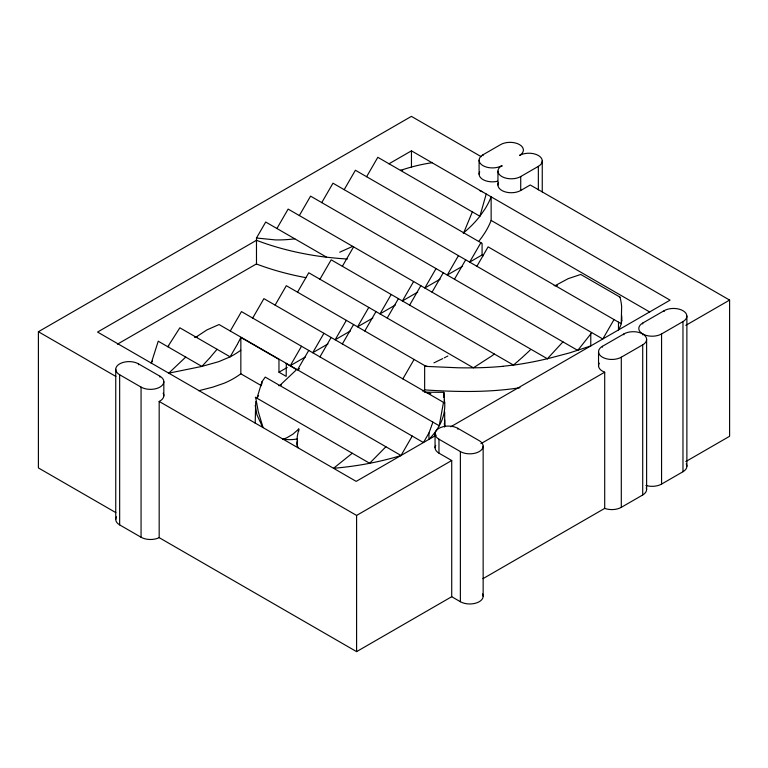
<?xml version="1.0" encoding="UTF-8"?>
<svg xmlns="http://www.w3.org/2000/svg" width="768" height="768" viewBox="0 0 768 768"><rect width="100%" height="100%" fill="white"/><g stroke="black" fill="none" stroke-linecap="round" stroke-linejoin="round"><path stroke-width="1.15" d="M115.747 519.446L115.747 369.312M163.824 395.904L163.834 381.667M255.725 401.606L255.197 423.187M444.691 419.875L444.691 426.614L444.691 412.013M621.878 320.237L621.235 323.731A60.643 35.011 0 0 1 618.48 329.933L618.48 322.138M443.491 402.336L439.229 425.77A126.058 72.778 0 0 1 428.957 439.354L428.957 432.979L429.974 430.272M151.267 363.072L158.237 341.203L201.888 366.413L218.736 361.661L230.15 356.842A92.698 53.52 0 0 0 240.826 350.208M486.23 193.997L479.894 216.24A184.723 106.646 0 0 1 463.699 232.781L463.21 233.213M282.998 439.133A28.646 23.386 -60 0 0 287.184 437.587L293.011 434.093L298.762 429.014L297.245 436.531L297.13 443.328A28.646 23.386 -60 0 0 297.888 447.725A25.507 14.726 0 0 1 297.59 440.765M432.854 422.083L432.278 423.802M432.048 424.483L431.808 425.165M431.568 425.846L431.213 426.874M430.963 427.546L430.723 428.227M430.474 428.909L430.224 429.59M412.234 436.07L401.021 455.491L265.219 377.088L261.926 381.83L256.877 398.496M472.349 211.872L463.718 232.781M286.31 363.37L286.186 376.387L278.966 372.221L278.966 359.414L240.854 337.421L239.626 339.898M239.309 340.512L238.675 341.75M238.358 342.365L237.552 343.901M237.226 344.515L230.15 356.842L179.856 327.802L167.779 346.714L168.864 346.042M117.418 344.179L256.483 263.894L256.483 238.013L265.709 222.029L326.573 257.165A210.634 121.603 0 0 0 347.366 259.027M276.922 228.499L288.134 209.088L547.392 358.762L569.722 352.858L590.774 345.936L590.774 333.946L591.6 332.506M230.266 331.018L241.478 311.597L439.229 425.77A113.635 65.606 0 0 0 444.691 402.989M299.347 215.558L310.56 196.138L577.747 350.4L590.774 333.946M252.691 318.067L263.904 298.646L444.624 402.998L443.837 392.333L425.213 392.189M321.763 202.608L332.976 183.197L602.813 338.986L614.026 319.565M275.107 305.126L286.32 285.706L426.106 366.403L457.92 367.776A293.357 169.363 0 0 0 468.979 367.862L473.405 367.824A206.899 119.453 0 0 0 503.011 366.317M344.189 189.667L355.402 170.246L482.083 243.389L482.083 254.947L469.67 262.109L480.883 242.698M297.533 292.176L308.746 272.765L473.405 367.824L490.829 356.554M366.605 176.717L377.818 157.306L479.894 216.24L484.915 209.107A179.203 103.459 0 0 0 491.136 196.838L491.146 220.435A179.203 103.459 0 0 1 484.925 232.704L482.189 236.774A185.069 106.848 0 0 1 479.155 240.778M319.949 279.235L331.162 259.814L513.466 365.069L517.92 361.238M342.374 266.285L353.587 246.874M301.507 346.253L290.294 365.674L305.587 356.851M308.736 350.429L297.523 369.84L299.558 368.669M323.933 333.312L312.72 352.723L328.003 343.901M319.939 356.899L331.152 337.478M346.349 320.362L335.146 339.782L350.429 330.96M342.365 343.949L353.578 324.538M368.774 307.421L357.562 326.842L372.854 318.01M364.79 331.008L375.994 311.587M391.2 294.47L379.987 313.891L395.27 305.069M387.206 318.067L398.419 298.646M413.616 281.53L402.403 300.95L417.696 292.118M409.632 305.117L420.835 285.696M436.042 268.589L424.829 288L440.112 279.178M432.048 292.176L443.261 272.755M458.458 255.638L447.245 275.059L462.538 266.227M454.474 279.226L465.686 259.814M402.864 378.883L414.077 359.462M476.89 266.285L488.102 246.864L621.235 323.731L621.648 306.528A61.526 50.237 -60 0 0 619.987 297.11M428.957 432.979L423.446 442.541L219.053 324.538L206.928 329.914L195.984 337.104A44.189 25.507 0 0 0 194.486 337.277M217.066 349.277L210.576 356.938M210.106 357.475L209.626 358.003M562.944 341.856L547.392 358.762M209.155 358.541L201.888 366.413L168.749 373.171L185.712 357.072M385.901 446.755L369.581 463.306M278.784 385.738A77.942 45.005 0 0 1 279.773 385.498L296.611 369.61L286.186 363.59M529.651 350.573L530.189 350.064M529.114 351.072L527.222 352.848M526.138 353.846L526.685 353.347M525.6 354.346L522.605 357.082M522.058 357.581L518.477 360.758M352.282 453.235L333.523 468.298A212.88 122.899 0 0 0 368.006 463.613L368.419 463.526M494.381 354.048L491.482 356.102M554.131 285.648A76.291 44.045 0 0 1 555.216 285.61L568.176 278.65L580.742 274.464L619.978 297.11M115.862 512.64L38.4 467.923L38.4 331.728L411.408 116.371L481.229 156.691M388.944 163.824L411.456 150.835L670.08 300.144L450.739 426.778M501.859 166.531L501.859 165.658A13.334 7.699 0 0 1 483.005 165.658A13.334 7.699 0 0 1 483.005 154.771L500.63 144.595A13.334 7.699 0 0 1 519.485 144.595A13.334 7.699 0 0 1 519.485 155.482A13.334 7.699 0 0 1 538.349 155.482A13.334 7.699 0 0 1 538.349 166.368L538.349 189.83M501.859 165.658A13.334 7.699 0 0 0 501.859 176.544A13.334 7.699 0 0 0 520.723 176.544L538.349 166.368M498.586 182.707A13.334 7.699 0 0 0 504.355 191.616A13.334 7.699 0 0 0 520.723 190.483L530.246 184.982L729.6 300.077L729.6 436.272L685.814 461.558M278.966 372.221L287.203 367.459M422.63 391.056L424.646 389.904C456.384 391.968 488.448 392.659 519.974 387.725M436.224 435.168L356.179 481.373L97.555 332.064L256.483 240.298A201.552 116.362 0 0 0 326.554 257.222M642.71 344.842L621.302 357.197A13.334 7.699 0 0 1 602.438 357.197A13.334 7.699 0 0 1 602.438 346.31L623.846 333.955A13.334 7.699 0 0 1 642.71 333.955A13.334 7.699 0 0 0 661.565 333.955L682.973 321.59A13.334 7.699 0 0 0 682.973 310.704A13.334 7.699 0 0 0 664.118 310.704L642.71 323.069A13.334 7.699 0 0 0 642.71 333.955A13.334 7.699 0 0 1 642.71 344.842L642.71 494.976L621.302 507.341A13.334 7.699 0 0 1 604.704 508.387L482.957 578.678M163.152 393.178A13.334 7.699 0 0 1 159.178 401.453L356.592 515.434L451.718 460.512L451.718 596.707L356.592 651.629L159.178 537.648A13.334 7.699 0 0 1 141.062 537.245L119.654 524.89A13.334 7.699 0 0 1 116.534 516.845M480.893 443.674L604.704 372.192A13.334 7.699 0 0 1 599.29 363.139M685.814 325.363L729.6 300.077M645.917 485.453A13.334 7.699 0 0 0 661.565 484.09L682.973 471.725A13.334 7.699 0 0 0 686.227 463.891M447.84 356.045L446.669 356.63M445.891 357.024L444.326 357.811M442.762 358.579L435.446 362.122M352.704 246.365L339.725 252.211M433.949 362.822L434.698 362.467M426.854 366.077L424.646 366.307M279.754 385.478L281.395 385.085M198.787 390.73L212.813 387.13L224.006 383.27A69.216 39.965 0 0 0 227.846 381.571L230.88 380.054A93.667 54.077 0 0 0 240.835 373.805L240.854 337.421M513.466 365.069L503.002 366.278M195.984 337.104L197.405 336.979M555.226 285.619L557.386 285.571M256.483 238.013L275.386 239.904A167.683 136.915 -60 0 0 294.797 238.819M424.262 391.939L424.896 392.102M426.48 392.515L430.867 393.686M491.146 220.435L649.747 312M482.083 254.947L483.437 255.725M457.834 428.333L479.242 440.688A13.334 7.699 0 0 1 479.242 451.574A13.334 7.699 0 0 1 460.378 451.574L438.97 439.219A13.334 7.699 0 0 1 438.97 428.333A13.334 7.699 0 0 1 457.834 428.333L457.834 429.197M435.696 445.382A13.334 7.699 0 0 0 438.97 453.158L451.718 460.512M240.854 373.814L261.494 385.728M255.293 397.238L369.686 463.286A213.149 123.062 0 0 0 400.829 455.597L400.829 455.376M138.518 363.869L159.926 376.224A13.334 7.699 0 0 1 159.926 387.11A13.334 7.699 0 0 1 141.062 387.11L119.654 374.755A13.334 7.699 0 0 1 119.654 363.869A13.334 7.699 0 0 1 138.518 363.869L138.518 364.733M38.4 331.728L115.862 376.445M451.718 596.707L460.378 601.718A13.334 7.699 0 0 0 476.746 602.851A13.334 7.699 0 0 0 482.515 593.933M444.278 399.859L444.624 402.998M255.677 397.469L258.278 411.648L263.069 427.622A100.176 57.84 0 0 1 262.099 426.019L256.877 414.662L255.197 405.494M686.88 316.147L686.88 466.282M682.973 321.59L682.973 471.725M664.118 310.704L664.118 311.578M661.565 333.955L661.565 484.09M646.618 339.398L646.618 489.533M642.71 323.069L642.71 323.933M642.71 333.955L642.71 334.819M623.846 333.955L623.846 334.819M621.302 357.197L621.302 507.341M604.704 372.192L604.704 508.387M602.438 346.31L602.438 347.184M598.531 351.754L598.531 365.693M542.256 160.925L542.256 191.904M520.723 176.544L520.723 190.483M497.952 171.101L497.952 185.04M483.149 446.131L483.149 596.275M483.005 154.771L483.005 155.635M479.098 160.214L479.098 174.154M460.378 451.574L460.378 601.718M443.837 392.333L443.837 397.43M438.97 439.219L438.97 453.158M435.062 433.776L435.062 447.715M424.646 365.568L424.646 389.904M411.456 150.835L411.456 167.347M356.592 515.434L356.592 651.629M298.762 429.014L298.762 431.146M261.926 381.83L261.926 383.962M159.926 376.224L159.926 377.098M159.178 401.453L159.178 537.648M141.062 387.11L141.062 537.245M119.654 374.755L119.654 524.89M400.493 170.294A208.022 120.106 0 0 1 402.643 170.563M479.501 190.512A208.022 120.106 0 0 1 482.266 191.693M646.262 487.786A13.334 7.699 0 0 1 642.71 494.976M497.731 181.219A13.334 7.699 0 0 1 483.485 179.866A13.334 7.699 0 0 1 479.722 171.821M621.552 315.197A55.334 31.949 0 0 1 621.706 320.237M256.963 398.227A61.219 35.347 0 0 1 258.547 395.616M297.408 438.931A25.507 14.726 0 0 1 282.989 439.152M444.269 423.542A115.421 66.634 0 0 1 444.643 426.902M547.363 358.723A225.744 130.33 0 0 1 513.485 365.117M305.866 277.651A203.952 117.754 0 0 1 256.387 263.981M151.229 363.072A76.848 44.362 0 0 1 152.467 361.046M400.464 170.429A200.486 163.699 -60 0 1 432.144 162.72"/></g></svg>
